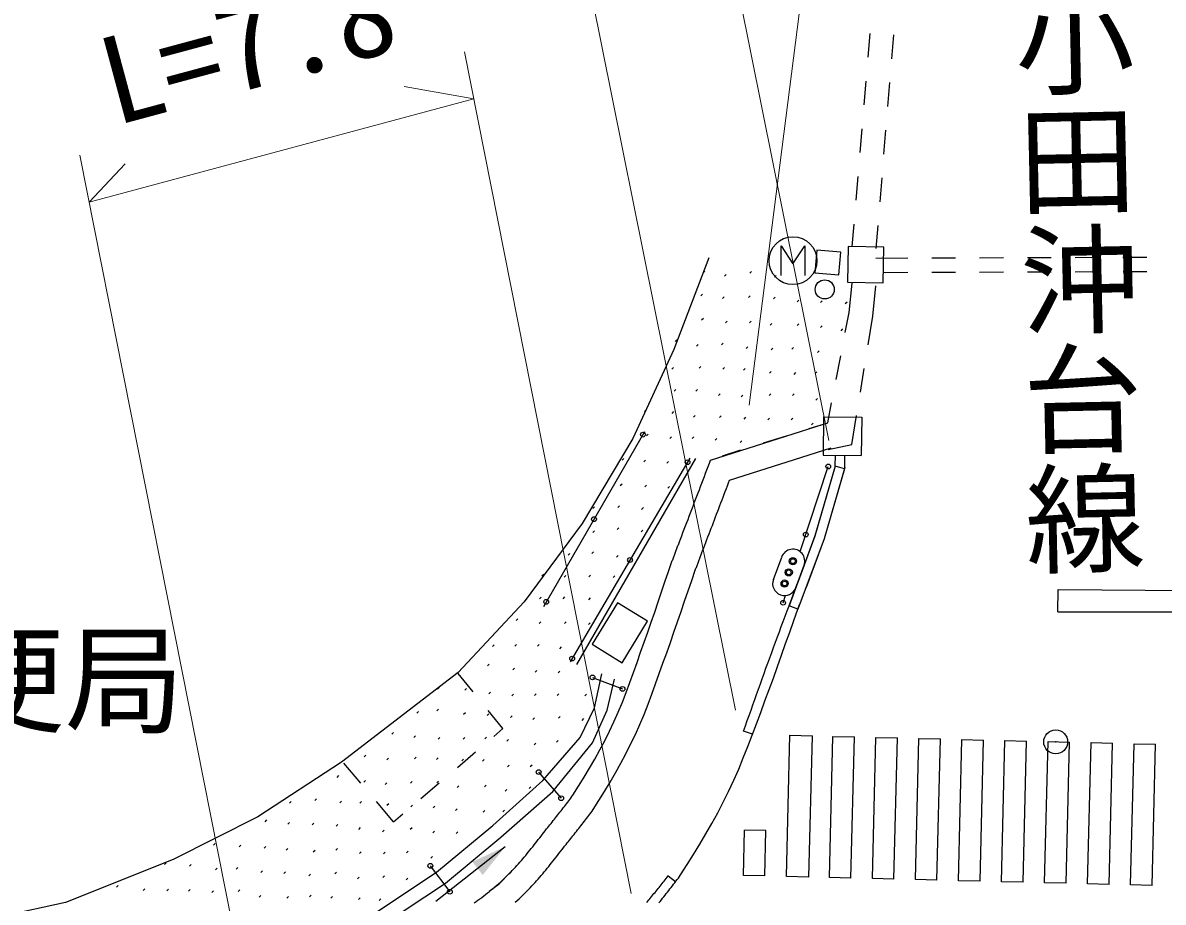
# Model space of a CAD drawing. Units: millimetres, scale not verified. Extents: x 40000 to 680000, y 20000 to 380000.
# Drawn here: x 254286 to 278132, y 296828 to 315213 of the extents above; entities that cross this region are included whole.
import ezdxf
from ezdxf.enums import TextEntityAlignment as Align

# ---------------------------------------------------------------- set-up
doc = ezdxf.new("R2010")
doc.units = ezdxf.units.MM
doc.header["$LTSCALE"] = 1000
doc.header["$PDMODE"] = 32
doc.header["$PDSIZE"] = 500
for name, color, linetype, lineweight in [('M-BGD', 7, 'Continuous', 25), ('M-STR-HTXT', 7, 'Continuous', 13), ('M-STR-STRC', 7, 'Continuous', 25)]:
    doc.layers.add(name, color=color, linetype=linetype, lineweight=lineweight)
doc.styles.add('@ＭＳ ゴシック', font='')
doc.styles.add('ＭＳ ゴシック', font='')
doc.styles.get('@ＭＳ ゴシック').set_extended_font_data('@MS Gothic')
doc.styles.get('ＭＳ ゴシック').set_extended_font_data('MS Gothic')

msp = doc.modelspace()

# ---------------------------------------------------------------- hatches: boundary and pattern name
at = {"layer": 'M-BGD'}
msp.add_hatch(color=256, dxfattribs=at).paths.add_polyline_path([(263903, 297395), (264374, 297991), (263686, 297671)])

# ---------------------------------------------------------------- linework, layer by layer
for p, q in [((271960, 314493), (272001, 314992)), ((272459, 314461), (272500, 314959)), ((271877, 313497), (271918, 313995)), ((272376, 313464), (272417, 313963)), ((271794, 312500), (271835, 312998)), ((272293, 312468), (272334, 312966)), ((271711, 311504), (271753, 312002)), ((272210, 311471), (272252, 311969)), ((271631, 310536), (271670, 311005)), ((272129, 310495), (272169, 310973)), ((270140, 309927), (270140, 310552)), ((270140, 310552), (270390, 310177)), ((270390, 310177), (270640, 310552)), ((270640, 310552), (270640, 309927)), ((272121, 310294), (272791, 310297)), ((273291, 310298), (273791, 310300)), ((274291, 310302), (274791, 310304)), ((275291, 310305), (275791, 310307)), ((276291, 310309), (276791, 310311)), ((277291, 310313), (277791, 310314)), ((268512, 309985), (268548, 310021)), ((269488, 309978), (269523, 310014)), ((273292, 309998), (273792, 310000)), ((274292, 310002), (274792, 310004)), ((275292, 310005), (275792, 310007)), ((276292, 310009), (276792, 310011)), ((277292, 310013), (277792, 310014)), ((268956, 309916), (268992, 309952)), ((270007, 309897), (270042, 309933)), ((271565, 309154), (271629, 309769)), ((272292, 309995), (272792, 309997)), ((268462, 309504), (268497, 309540)), ((272060, 309081), (272126, 309717)), ((268918, 309450), (268953, 309485)), ((269459, 309470), (269494, 309506)), ((269985, 309442), (270020, 309478)), ((270478, 309379), (270514, 309414)), ((270964, 309367), (270999, 309402)), ((271484, 309344), (271520, 309380)), ((271484, 308739), (271565, 309154)), ((271962, 308480), (272060, 309081)), ((268480, 309005), (268516, 309040)), ((268979, 308943), (269015, 308978)), ((269480, 308937), (269515, 308972)), ((269913, 308892), (269948, 308928)), ((270476, 308885), (270512, 308920)), ((270968, 308845), (271003, 308881)), ((271395, 308776), (271430, 308812)), ((267927, 308551), (267962, 308586)), ((268371, 308450), (268406, 308486)), ((268896, 308482), (268932, 308517)), ((269412, 308403), (269448, 308439)), ((269932, 308373), (269967, 308408)), ((270368, 308393), (270403, 308428)), ((270900, 308321), (270935, 308356)), ((271293, 307757), (271389, 308248)), ((267860, 307973), (267895, 308009)), ((268431, 307993), (268466, 308029)), ((268923, 307972), (268958, 308008)), ((269355, 307951), (269390, 307986)), ((269899, 307891), (269934, 307926)), ((270417, 307863), (270452, 307899)), ((270856, 307881), (270891, 307917)), ((271800, 307493), (271881, 307987)), ((267905, 307510), (267940, 307546)), ((268361, 307511), (268396, 307546)), ((268831, 307420), (268866, 307455)), ((269305, 307395), (269340, 307430)), ((269895, 307421), (269930, 307456)), ((270377, 307421), (270413, 307456)), ((270868, 307324), (270903, 307359)), ((271117, 306851), (271198, 307267)), ((267286, 307084), (267321, 307119)), ((267864, 307048), (267899, 307084)), ((268310, 306971), (268345, 307006)), ((268854, 306961), (268889, 306996)), ((269370, 306929), (269405, 306965)), ((269865, 306910), (269900, 306946)), ((270354, 306914), (270389, 306949)), ((271030, 306977), (271018, 306177)), ((271030, 306977), (271830, 306965)), ((271620, 306399), (271719, 307000)), ((271830, 306965), (271818, 306165)), ((267288, 306664), (265172, 303005)), ((268668, 306072), (271028, 306825)), ((270731, 306731), (271117, 306851)), ((270775, 306810), (270810, 306846)), ((267328, 306577), (267363, 306612)), ((267815, 306521), (267850, 306557)), ((268280, 306524), (268316, 306560)), ((268760, 306488), (268795, 306524)), ((269283, 306438), (269318, 306473)), ((269777, 306432), (270254, 306581)), ((268913, 306162), (269299, 306283)), ((269065, 305652), (271186, 306330)), ((271124, 306292), (271620, 306399)), ((268235, 306110), (265732, 301852)), ((265869, 301794), (268358, 306103)), ((266815, 306070), (266850, 306106)), ((267273, 306036), (267308, 306071)), ((267750, 306005), (267786, 306040)), ((271018, 306177), (271818, 306165)), ((271274, 305943), (271277, 306173)), ((271473, 305913), (271477, 306170)), ((270538, 304157), (271128, 305937)), ((271274, 305943), (270849, 304483)), ((271473, 305913), (271039, 304421)), ((271466, 305888), (271274, 305943)), ((266780, 305536), (266816, 305572)), ((267291, 305513), (267326, 305548)), ((267776, 305481), (267811, 305516)), ((266204, 305061), (266239, 305096)), ((266726, 305077), (266762, 305112)), ((267226, 305041), (267261, 305077)), ((266203, 304559), (266238, 304595)), ((266714, 304621), (266750, 304656)), ((267215, 304569), (267251, 304605)), ((270849, 304483), (270480, 303479)), ((271039, 304421), (270668, 303410)), ((265692, 304083), (265727, 304118)), ((266182, 304117), (266218, 304152)), ((266701, 304040), (266736, 304075)), ((269980, 303575), (270154, 304044)), ((270449, 303402), (270623, 303871)), ((265142, 303651), (265177, 303686)), ((265603, 303625), (265638, 303660)), ((266122, 303630), (266158, 303666)), ((266629, 303619), (266665, 303654)), ((275929, 302900), (275936, 303368)), ((275936, 303368), (280604, 303331)), ((265089, 303173), (265125, 303208)), ((265586, 303173), (265621, 303209)), ((266124, 303152), (266159, 303188)), ((270184, 303088), (270234, 303239)), ((270495, 302955), (270307, 303025)), ((275929, 302900), (280733, 302898)), ((264602, 302715), (264637, 302751)), ((265086, 302656), (265121, 302692)), ((265612, 302651), (265647, 302686)), ((266117, 302634), (266152, 302669)), ((264104, 302176), (264139, 302211)), ((264571, 302178), (264606, 302213)), ((265051, 302181), (265086, 302216)), ((265516, 302127), (265552, 302163)), ((264001, 301770), (264036, 301805)), ((264535, 301686), (264570, 301722)), ((264998, 301638), (265034, 301673)), ((265482, 301621), (265517, 301657)), ((263701, 301225), (263392, 301606)), ((266198, 301526), (266825, 301286)), ((262960, 301283), (262995, 301319)), ((263529, 301258), (263564, 301293)), ((264029, 301181), (264065, 301216)), ((264511, 301145), (264546, 301180)), ((264983, 301148), (265018, 301184)), ((265457, 301151), (265493, 301187)), ((266039, 301141), (266074, 301176)), ((262525, 300776), (262560, 300812)), ((262941, 300828), (262976, 300863)), ((263503, 300756), (263539, 300791)), ((263997, 300728), (264032, 300763)), ((264325, 300456), (264016, 300837)), ((264483, 300687), (264518, 300722)), ((265489, 300672), (265525, 300707)), ((264949, 300644), (264984, 300679)), ((265981, 300629), (266016, 300665)), ((261999, 300341), (262035, 300376)), ((262464, 300273), (262499, 300308)), ((262973, 300234), (263008, 300270)), ((263496, 300233), (263531, 300268)), ((263945, 300245), (263981, 300280)), ((264134, 300293), (264325, 300456)), ((264407, 300195), (264442, 300230)), ((269543, 300337), (269357, 300405)), ((264976, 300118), (265011, 300154)), ((265448, 300172), (265483, 300207)), ((261424, 299865), (261460, 299901)), ((261897, 299807), (261932, 299842)), ((262476, 299828), (262511, 299863)), ((262935, 299813), (262971, 299849)), ((263372, 299645), (263753, 299969)), ((263468, 299783), (263503, 299818)), ((263900, 299773), (263935, 299809)), ((261354, 299313), (260996, 299735)), ((264418, 299657), (264453, 299692)), ((264897, 299663), (264933, 299699)), ((265072, 299548), (265543, 299001)), ((260859, 299437), (260894, 299473)), ((261418, 299336), (261454, 299372)), ((261863, 299291), (261899, 299326)), ((262395, 299317), (262430, 299352)), ((262610, 298998), (262991, 299322)), ((262943, 299324), (262978, 299360)), ((263937, 299239), (263972, 299274)), ((263368, 299224), (263403, 299260)), ((264373, 299148), (264408, 299183)), ((264871, 299207), (264907, 299242)), ((259859, 298898), (259894, 298933)), ((260394, 298953), (260429, 298988)), ((260912, 298907), (260948, 298943)), ((261336, 298896), (261371, 298932)), ((262037, 298511), (261678, 298933)), ((261900, 298854), (261936, 298890)), ((262399, 298820), (262434, 298855)), ((262865, 298799), (262900, 298834)), ((262037, 298511), (262229, 298674)), ((263332, 298746), (263368, 298782)), ((263910, 298711), (263946, 298746)), ((264325, 298717), (264360, 298752)), ((259353, 298510), (259389, 298546)), ((259826, 298461), (259861, 298496)), ((260337, 298447), (260373, 298482)), ((260837, 298419), (260872, 298454)), ((261310, 298350), (261345, 298386)), ((261804, 298299), (261839, 298335)), ((262388, 298354), (262424, 298389)), ((262857, 298275), (262892, 298311)), ((263346, 298263), (263381, 298298)), ((258271, 298018), (258306, 298053)), ((258807, 297986), (258842, 298021)), ((259332, 297957), (259367, 297993)), ((259789, 297916), (259824, 297951)), ((260360, 297879), (260396, 297914)), ((260832, 297915), (260867, 297950)), ((261329, 297844), (261364, 297880)), ((261829, 297839), (261864, 297874)), ((262312, 297857), (262347, 297892)), ((262920, 296848), (264374, 297991)), ((257248, 297612), (257284, 297647)), ((257772, 297581), (257807, 297616)), ((262815, 297750), (262851, 297786)), ((258314, 297503), (258349, 297538)), ((258750, 297519), (258785, 297555)), ((259264, 297447), (259300, 297482)), ((259742, 297425), (259778, 297460)), ((260267, 297378), (260302, 297414)), ((260812, 297417), (260848, 297452)), ((261813, 297346), (261848, 297381)), ((262807, 297588), (263215, 297046)), ((264246, 297212), (264473, 297445)), ((267775, 297379), (267779, 297376)), ((267779, 297376), (267934, 297258)), ((256246, 297140), (256281, 297175)), ((261282, 297317), (261317, 297352)), ((262302, 297294), (262337, 297330)), ((264037, 297056), (264246, 297212)), ((256805, 297073), (256840, 297108)), ((257296, 297065), (257331, 297100)), ((257753, 297060), (257788, 297096)), ((258236, 297032), (258272, 297068)), ((258790, 297052), (258825, 297087)), ((259226, 296934), (259261, 296969)), ((259807, 296910), (259842, 296946)), ((260279, 296939), (260315, 296974)), ((260725, 296913), (260760, 296948)), ((261308, 296881), (261343, 296917)), ((261735, 296863), (261771, 296899))]:
    msp.add_line(p, q, dxfattribs=at)
for points in [[(271531, 309790), (272276, 309779), (272288, 310523), (271542, 310534)], [(270847, 309989), (271350, 309946), (271391, 310416), (270887, 310460)], [(266720, 303084), (266189, 302219), (266816, 301834), (267347, 302700)]]:
    msp.add_lwpolyline(points, close=True, dxfattribs=at)
for points in [[(268633, 310302), (267902, 308380), (267038, 306525), (265985, 304742), (264768, 303107), (263388, 301630), (260952, 299757), (259198, 298612), (257432, 297719), (255181, 296822), (252618, 296264), (250170, 295906), (248590, 296039), (248627, 297598), (243487, 297839), (243762, 304821), (243924, 304829), (244001, 306798), (242597, 306858)], [(263722, 296811), (263763, 296840), (263803, 296869), (263844, 296898), (263884, 296928), (263924, 296958), (263964, 296989), (264003, 297020), (264042, 297051), (264081, 297083), (264120, 297115), (264158, 297147), (264196, 297180), (264233, 297213), (264271, 297246), (264307, 297280), (264344, 297314), (264380, 297349), (264416, 297384), (264451, 297419), (264487, 297454), (264521, 297490), (264554, 297524), (264585, 297558), (264617, 297593), (264648, 297628), (264679, 297663), (264710, 297699), (264740, 297734), (264771, 297770), (264801, 297806), (264831, 297842), (264860, 297878), (264890, 297915), (264919, 297952), (264948, 297988), (264977, 298025), (265007, 298062), (265036, 298099), (265065, 298136), (265094, 298173), (265123, 298210), (265151, 298247), (265180, 298284), (265209, 298321), (265238, 298358), (265262, 298387), (265285, 298417), (265308, 298446), (265332, 298475), (265355, 298504), (265378, 298534), (265402, 298563), (265425, 298592), (265448, 298622), (265471, 298651), (265495, 298680), (265518, 298710), (265541, 298739), (265564, 298768), (265587, 298798), (265610, 298828), (265633, 298857), (265656, 298886), (265679, 298916), (265702, 298945), (265724, 298975), (265746, 299005), (265768, 299035), (265789, 299066), (265907, 299251), (266022, 299438), (266135, 299627), (266244, 299817), (266350, 300010), (266453, 300204), (266551, 300400), (266646, 300598), (266737, 300801), (266823, 301007), (266904, 301214), (266981, 301423), (267056, 301632), (267130, 301842), (267204, 302052), (267279, 302262), (267354, 302472), (267427, 302683), (267499, 302894), (267570, 303105), (267642, 303317), (267713, 303528), (267786, 303739), (267860, 303949), (267867, 303969), (267875, 303988), (267882, 304008), (267889, 304027), (267897, 304047), (267904, 304067), (267911, 304086), (267919, 304106), (267926, 304125), (267933, 304145), (267941, 304164), (267948, 304184), (267956, 304204), (267963, 304223), (267970, 304243), (267978, 304262), (267985, 304282), (267993, 304301), (268000, 304321), (268007, 304340), (268015, 304360), (268022, 304379), (268030, 304399), (268037, 304418), (268064, 304487), (268090, 304556), (268116, 304625), (268142, 304694), (268169, 304763), (268195, 304831), (268221, 304900), (268247, 304969), (268274, 305038), (268300, 305107), (268326, 305176), (268353, 305245), (268379, 305314), (268405, 305383), (268432, 305451), (268458, 305520), (268484, 305589), (268510, 305658), (268537, 305727), (268563, 305796), (268589, 305865), (268616, 305934), (268642, 306003), (268668, 306072)], [(271274, 305943), (270849, 304484), (270307, 303025)], [(271466, 305888), (271039, 304421), (270495, 302955)], [(264582, 296827), (264623, 296863), (264663, 296900), (264703, 296938), (264743, 296976), (264782, 297014), (264821, 297053), (264859, 297091), (264897, 297131), (264931, 297166), (264964, 297202), (264997, 297238), (265030, 297275), (265062, 297312), (265094, 297349), (265126, 297386), (265157, 297423), (265189, 297460), (265220, 297498), (265251, 297536), (265282, 297574), (265313, 297612), (265343, 297651), (265374, 297689), (265404, 297727), (265435, 297766), (265465, 297804), (265495, 297843), (265525, 297881), (265556, 297920), (265586, 297959), (265616, 297997), (265646, 298036), (265670, 298066), (265694, 298096), (265718, 298126), (265742, 298156), (265766, 298186), (265790, 298216), (265814, 298246), (265838, 298276), (265862, 298307), (265886, 298337), (265910, 298367), (265934, 298397), (265957, 298427), (265981, 298457), (266005, 298488), (266028, 298518), (266051, 298548), (266075, 298579), (266099, 298609), (266122, 298639), (266145, 298670), (266168, 298700), (266190, 298732), (266211, 298763), (266333, 298953), (266451, 299145), (266567, 299339), (266680, 299534), (266789, 299731), (266894, 299931), (266996, 300132), (267094, 300335), (267188, 300543), (267276, 300753), (267360, 300966), (267440, 301180), (267518, 301394), (267595, 301610), (267671, 301825), (267749, 302040), (267826, 302255), (267902, 302471), (267976, 302688), (268049, 302904), (268123, 303121), (268197, 303338), (268272, 303554), (268348, 303770), (268355, 303789), (268362, 303808), (268370, 303828), (268377, 303847), (268384, 303866), (268391, 303886), (268399, 303905), (268406, 303924), (268413, 303944), (268421, 303963), (268428, 303982), (268435, 304002), (268442, 304021), (268450, 304040), (268457, 304059), (268464, 304079), (268472, 304098), (268479, 304117), (268486, 304137), (268494, 304156), (268501, 304175), (268508, 304194), (268516, 304214), (268523, 304233), (268546, 304292), (268568, 304351), (268591, 304410), (268613, 304469), (268636, 304529), (268658, 304588), (268681, 304647), (268704, 304706), (268726, 304765), (268749, 304824), (268771, 304883), (268794, 304942), (268816, 305002), (268839, 305061), (268862, 305120), (268884, 305179), (268907, 305238), (268929, 305297), (268952, 305357), (268974, 305416), (268997, 305475), (269020, 305534), (269042, 305593), (269065, 305652)], [(267586, 296812), (267612, 296844), (267638, 296877), (267664, 296909), (267689, 296941), (267715, 296974), (267741, 297006), (267767, 297039), (267792, 297071), (267818, 297104), (267843, 297137), (267868, 297169), (267894, 297202), (267919, 297235), (267944, 297267), (267969, 297300), (267994, 297333), (268018, 297367), (268041, 297401), (268178, 297612), (268312, 297825), (268444, 298040), (268571, 298257), (268696, 298476), (268816, 298697), (268933, 298920), (269045, 299145), (269153, 299376), (269255, 299609), (269352, 299844), (269446, 300081), (269537, 300319), (269626, 300558), (269715, 300796), (269805, 301035), (269895, 301273), (269982, 301513), (270068, 301753), (270153, 301994), (270237, 302234), (270322, 302475), (270408, 302715), (270495, 302955), (270502, 302974), (270509, 302993), (270516, 303012), (270523, 303031), (270531, 303050), (270538, 303069), (270545, 303088), (270552, 303107), (270560, 303126), (270567, 303145), (270574, 303164), (270581, 303183), (270588, 303202), (270596, 303221), (270603, 303240), (270610, 303259), (270617, 303277), (270625, 303296), (270632, 303315), (270639, 303334), (270646, 303353), (270654, 303372), (270661, 303391), (270668, 303410)], [(269357, 300405), (269396, 300515), (269435, 300624), (269474, 300734), (269513, 300843), (269552, 300952), (269591, 301062), (269630, 301171), (269669, 301281), (269708, 301390), (269747, 301499), (269787, 301609), (269826, 301718), (269865, 301827), (269905, 301936), (269945, 302045), (269985, 302155), (270025, 302264), (270065, 302373), (270105, 302481), (270145, 302590), (270186, 302699), (270226, 302808), (270267, 302917), (270308, 303026), (270315, 303045), (270322, 303064), (270329, 303083), (270337, 303102), (270344, 303121), (270351, 303140), (270358, 303159), (270366, 303178), (270373, 303197), (270380, 303216), (270387, 303235), (270394, 303254), (270402, 303273), (270409, 303292), (270416, 303311), (270423, 303330), (270431, 303349), (270438, 303368), (270445, 303387), (270452, 303406), (270460, 303425), (270467, 303444), (270474, 303463), (270481, 303481)], [(265162, 299371), (265943, 300274), (266241, 300888), (266391, 301603)], [(265367, 299141), (266197, 300157), (266506, 300842), (266655, 301489)], [(257036, 294329), (258701, 294999), (259793, 295541), (261690, 296626), (262934, 297456), (264115, 298434), (265162, 299371)], [(247258, 293022), (254564, 293962), (255921, 294149), (257036, 294329), (258747, 294864), (259875, 295259), (261807, 296351), (263121, 297226), (264284, 298187), (265367, 299141)], [(267337, 296822), (267358, 296848), (267379, 296875), (267400, 296901), (267421, 296927), (267442, 296954), (267463, 296980), (267484, 297007), (267505, 297033), (267526, 297059), (267547, 297086), (267568, 297112), (267589, 297138), (267610, 297165), (267632, 297191), (267653, 297218), (267674, 297244), (267695, 297270), (267716, 297297), (267737, 297323), (267758, 297349), (267779, 297376)]]:
    msp.add_lwpolyline(points, dxfattribs=at)
for centre, radius in [((270390, 310240), 500), ((271054, 309639), 200), ((267253, 306603), 50), ((268186, 306026), 50), ((271128, 305937), 50), ((266229, 304835), 50), ((270657, 304513), 50), ((266983, 303982), 50), ((270388, 303957), 75), ((270388, 303957), 50), ((270215, 303489), 75), ((270302, 303723), 75), ((270302, 303723), 50), ((270215, 303489), 50), ((265231, 303107), 50), ((270184, 303088), 50), ((265773, 301921), 50), ((266198, 301526), 50), ((266825, 301286), 50), ((265072, 299548), 50), ((265543, 299001), 50), ((262807, 297588), 50), ((263215, 297046), 50)]:
    msp.add_circle(centre, radius, dxfattribs=at)
for centre, start, end in [((270388, 303957), 339.6925, 159.6926), ((270215, 303489), 159.6926, 339.6925)]:
    msp.add_arc(centre, 250, start, end, dxfattribs=at)
at = {"layer": 'M-STR-HTXT'}
for p, q in [((269474, 307217), (275309, 352948)), ((271139, 306479), (266524, 329425)), ((269185, 300842), (263578, 328726)), ((267006, 297010), (263519, 314607)), ((263714, 313626), (262259, 313881)), ((255671, 311463), (263714, 313626)), ((259404, 292626), (255477, 312444)), ((255671, 311463), (256423, 312265))]:
    msp.add_line(p, q, dxfattribs=at)
at = {"layer": 'M-STR-STRC'}
for p, q in [((270252, 297365), (270325, 300317)), ((270325, 300317), (270795, 300306)), ((270723, 297354), (270795, 300306)), ((271152, 297343), (271225, 300295)), ((271225, 300295), (271674, 300284)), ((271602, 297332), (271674, 300284)), ((272052, 297321), (272124, 300273)), ((272124, 300273), (272574, 300262)), ((272502, 297310), (272574, 300262)), ((272952, 297299), (273024, 300251)), ((273024, 300251), (273474, 300240)), ((273401, 297288), (273474, 300240)), ((273851, 297277), (273924, 300229)), ((273924, 300229), (274374, 300218)), ((274301, 297266), (274374, 300218)), ((274751, 297255), (274823, 300207)), ((274823, 300207), (275273, 300196)), ((275201, 297244), (275273, 300196)), ((275651, 297233), (275723, 300185)), ((275723, 300185), (276173, 300174)), ((276101, 297222), (276173, 300174)), ((276550, 297211), (276623, 300163)), ((276623, 300163), (277073, 300152)), ((277000, 297200), (277073, 300152)), ((277450, 297188), (277523, 300141)), ((277523, 300141), (277972, 300130)), ((277900, 297177), (277972, 300130)), ((269353, 297387), (269376, 298335)), ((269826, 298324), (269376, 298335)), ((269802, 297376), (269826, 298324)), ((269802, 297376), (269353, 297387)), ((270723, 297354), (270252, 297365)), ((271602, 297332), (271152, 297343)), ((272502, 297310), (272052, 297321)), ((273401, 297288), (272952, 297299)), ((274301, 297266), (273851, 297277)), ((275201, 297244), (274751, 297255)), ((276101, 297222), (275651, 297233)), ((277000, 297200), (276550, 297211)), ((277900, 297177), (277450, 297188))]:
    msp.add_line(p, q, dxfattribs=at)
msp.add_point((275884, 300179), dxfattribs=at)

# ---------------------------------------------------------------- texts
at = {"layer": 'M-BGD', "style": '@ＭＳ ゴシック'}
msp.add_text('市道荒小田沖台線', height=1833, rotation=271.25, dxfattribs=at).set_placement((276273, 313611), align=Align.MIDDLE_CENTER)
at = {"layer": 'M-BGD', "style": 'ＭＳ ゴシック'}
msp.add_text('菊川郵便局', height=1833, dxfattribs=at).set_placement((251413, 301471), align=Align.MIDDLE_CENTER)
at = {"layer": 'M-STR-HTXT', "style": 'ＭＳ ゴシック'}
msp.add_text('L=7.8', height=1833, rotation=15.054, dxfattribs=at).set_placement((262372, 314144), align=Align.BOTTOM_RIGHT)

doc.saveas('drawing.dxf')
